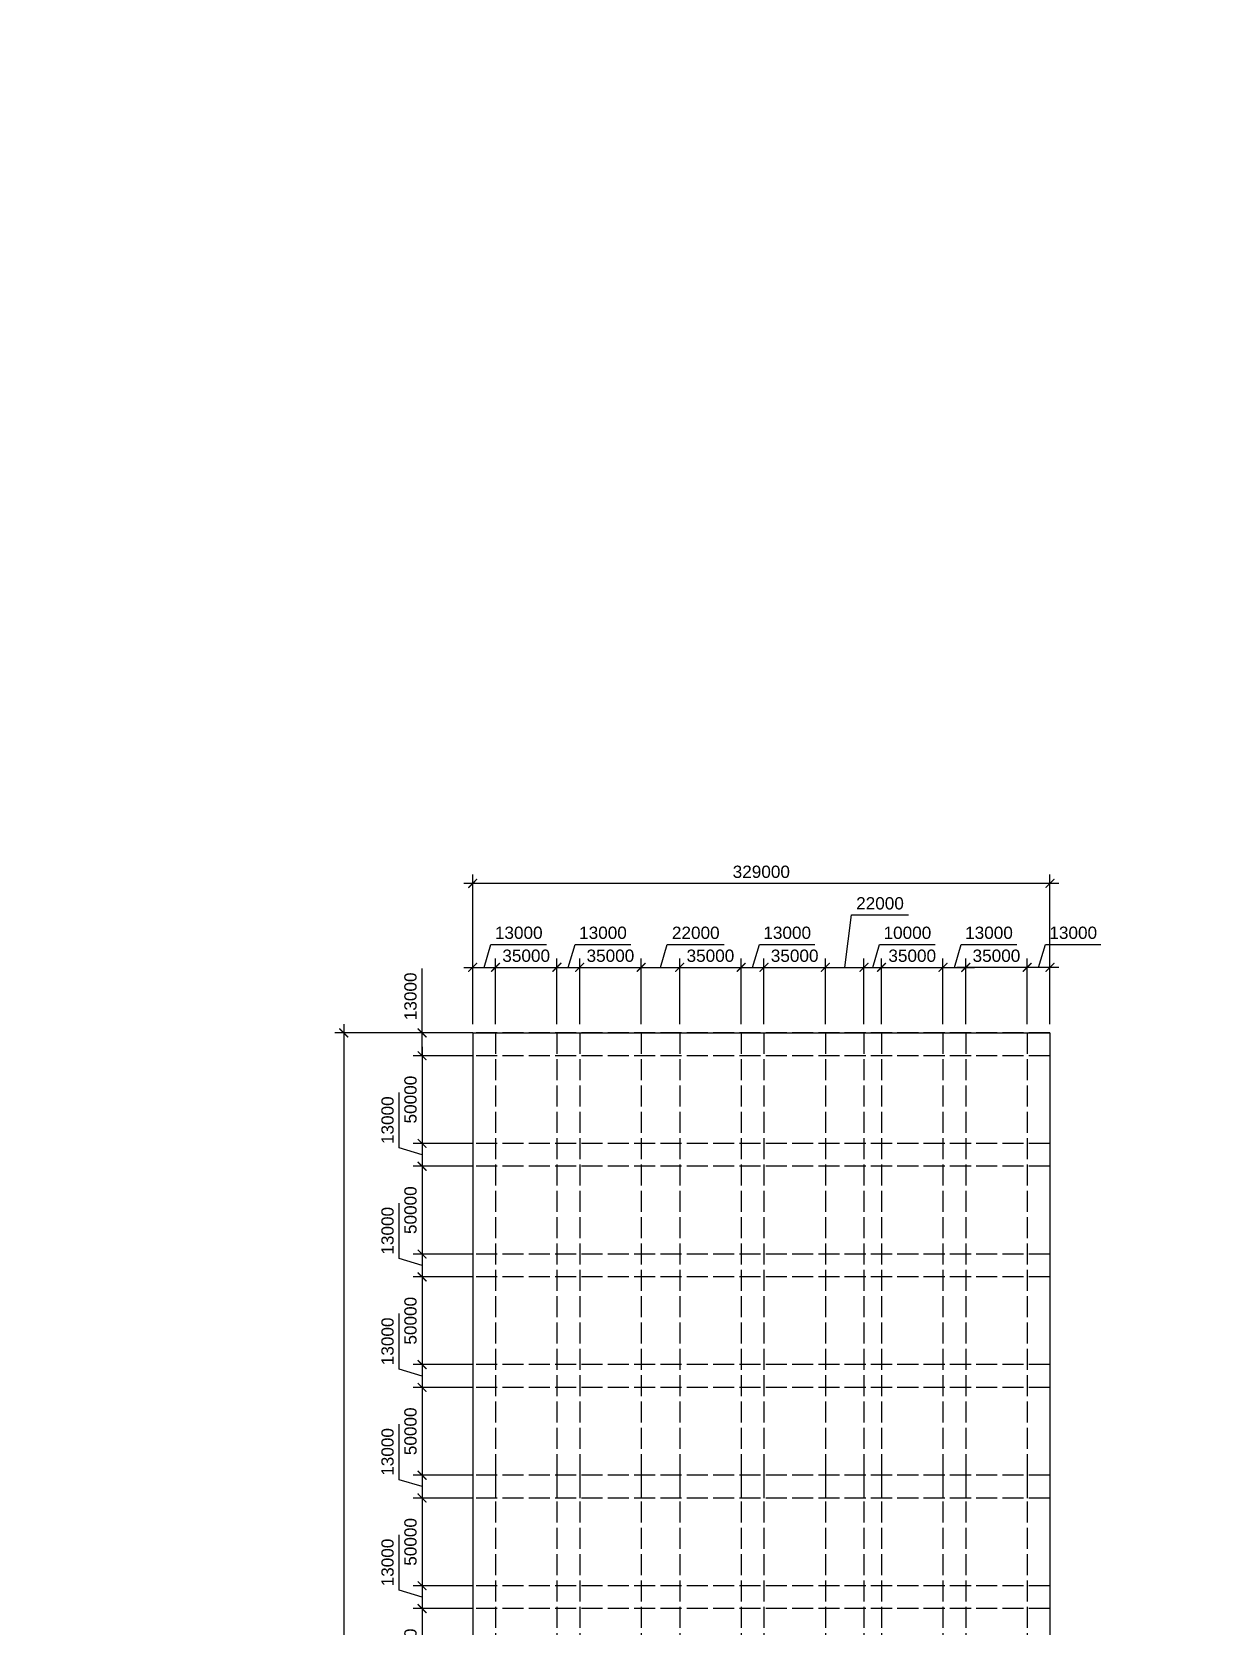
# Model space of a CAD drawing. Header units: millimetres. Extents: x -14568604 to 2614826, y -15966657 to 4339860.
# Drawn here: x -9787397 to -9116478, y -6555650 to -5647312 of the extents above; entities that cross this region are included whole.
import ezdxf

# ---------------------------------------------------------------- set-up
doc = ezdxf.new("R2010")
doc.units = ezdxf.units.MM
doc.linetypes.add('ACAD_ISO02W100', pattern=[15, 12, -3])
doc.layers.add('kóty', color=150, linetype='Continuous')
doc.layers.add('základní mřížka', color=50, linetype='ACAD_ISO02W100')
doc.layers.add('master plan', color=7, linetype='Continuous', lineweight=30)
doc.layers.add('research centra', color=220, linetype='Continuous', lineweight=30)
doc.styles.get("Standard").update_dxf_attribs({"font": 'arial.ttf'})
doc.dimstyles.new('k', dxfattribs={"dimtxt": 7000, "dimasz": 5000, "dimexe": 5000, "dimexo": 5000, "dimgap": 3000, "dimtad": 1, "dimtxsty": 'Standard', "dimblk": 'ARCHTICK', "dimcen": 2.5, "dimdle": 5000, "dimadec": 0, "dimazin": 0, "dimtfac": 1, "dimtmove": 0, "dimatfit": 3, "dimldrblk": 'ARCHTICK', "dimfxl": 1, "dimarcsym": 0})

# ---------------------------------------------------------------- blocks, each defined once
blk = doc.blocks.new('_ArchTick')
at = {"color": 0, "linetype": 'ByBlock', "const_width": 0.15}
blk.add_lwpolyline([(-0.5, -0.5), (0.5, 0.5)], dxfattribs=at)
blk = doc.blocks.new('*D79')
at = {"layer": 'Defpoints', "color": 0, "ltscale": 1000, "transparency": 16777216}
for p in [(-9536184, -6132473), (-9536184, -6217658), (-9207184, -6217658)]:
    blk.add_point(p, dxfattribs=at)
at = {"layer": 'kóty', "color": 0, "lineweight": -2, "ltscale": 1000, "transparency": 16777216}
for p, q in [((-9536184, -6212658), (-9536184, -6127473)), ((-9207184, -6212658), (-9207184, -6127473)), ((-9202184, -6132473), (-9541184, -6132473))]:
    blk.add_line(p, q, dxfattribs=at)
at = {"layer": 'kóty', "color": 0, "lineweight": -2, "ltscale": 1000, "transparency": 16777216, "xscale": 5000, "yscale": 5000, "zscale": 5000, "rotation": 180}
blk.add_blockref('_ArchTick', (-9536184, -6132473), dxfattribs=at)
at = {"layer": 'kóty', "color": 0, "lineweight": -2, "ltscale": 1000, "transparency": 16777216, "xscale": 5000, "yscale": 5000, "zscale": 5000}
blk.add_blockref('_ArchTick', (-9207184, -6132473), dxfattribs=at)
at = {"layer": 'kóty', "color": 0, "ltscale": 1000, "transparency": 16777216, "insert": (-9371684, -6125897), "char_height": 7000, "attachment_point": 5}
blk.add_mtext('329000', dxfattribs=at)
blk = doc.blocks.new('*D80')
at = {"layer": 'Defpoints', "color": 0, "ltscale": 1000, "transparency": 16777216}
for p in [(-9536184, -6217658), (-9609653, -6986658), (-9536184, -6986658)]:
    blk.add_point(p, dxfattribs=at)
at = {"layer": 'kóty', "color": 0, "lineweight": -2, "ltscale": 1000, "transparency": 16777216}
for p, q in [((-9609653, -6212658), (-9609653, -6991658)), ((-9541184, -6217658), (-9614653, -6217658)), ((-9541184, -6986658), (-9614653, -6986658))]:
    blk.add_line(p, q, dxfattribs=at)
at = {"layer": 'kóty', "color": 0, "lineweight": -2, "ltscale": 1000, "transparency": 16777216, "xscale": 5000, "yscale": 5000, "zscale": 5000}
for p, rotation in [((-9609653, -6217658), 90), ((-9609653, -6986658), 270)]:
    blk.add_blockref('_ArchTick', p, dxfattribs=dict(at, rotation=rotation))
at = {"layer": 'kóty', "color": 0, "ltscale": 1000, "transparency": 16777216, "insert": (-9616227, -6602158), "char_height": 7000, "attachment_point": 5, "rotation": 90}
blk.add_mtext('769000', dxfattribs=at)
blk = doc.blocks.new('*D106')
at = {"layer": 'Defpoints', "color": 0, "ltscale": 1000, "transparency": 16777216}
for p in [(-9523184, -6180301), (-9536184, -6217658), (-9523184, -6217658)]:
    blk.add_point(p, dxfattribs=at)
at = {"layer": 'kóty', "color": 0, "lineweight": -2, "ltscale": 1000, "transparency": 16777216}
for p, q in [((-9529684, -6180301), (-9525761, -6167224)), ((-9525761, -6167224), (-9494101, -6167224)), ((-9536184, -6212658), (-9536184, -6175301)), ((-9523184, -6212658), (-9523184, -6175301)), ((-9541184, -6180301), (-9518184, -6180301))]:
    blk.add_line(p, q, dxfattribs=at)
at = {"layer": 'kóty', "color": 0, "lineweight": -2, "ltscale": 1000, "transparency": 16777216, "xscale": 5000, "yscale": 5000, "zscale": 5000, "rotation": 180}
blk.add_blockref('_ArchTick', (-9536184, -6180301), dxfattribs=at)
at = {"layer": 'kóty', "color": 0, "lineweight": -2, "ltscale": 1000, "transparency": 16777216, "xscale": 5000, "yscale": 5000, "zscale": 5000}
blk.add_blockref('_ArchTick', (-9523184, -6180301), dxfattribs=at)
at = {"layer": 'kóty', "color": 0, "ltscale": 1000, "transparency": 16777216, "insert": (-9509931, -6160648), "char_height": 7000, "attachment_point": 5}
blk.add_mtext('13000', dxfattribs=at)
blk = doc.blocks.new('*D107')
at = {"layer": 'Defpoints', "color": 0, "ltscale": 1000, "transparency": 16777216}
for p in [(-9488184, -6180301), (-9523184, -6217658), (-9488184, -6217658)]:
    blk.add_point(p, dxfattribs=at)
at = {"layer": 'kóty', "color": 0, "lineweight": -2, "ltscale": 1000, "transparency": 16777216}
for p, q in [((-9523184, -6212658), (-9523184, -6175301)), ((-9488184, -6212658), (-9488184, -6175301)), ((-9528184, -6180301), (-9483184, -6180301))]:
    blk.add_line(p, q, dxfattribs=at)
at = {"layer": 'kóty', "color": 0, "lineweight": -2, "ltscale": 1000, "transparency": 16777216, "xscale": 5000, "yscale": 5000, "zscale": 5000, "rotation": 180}
blk.add_blockref('_ArchTick', (-9523184, -6180301), dxfattribs=at)
at = {"layer": 'kóty', "color": 0, "lineweight": -2, "ltscale": 1000, "transparency": 16777216, "xscale": 5000, "yscale": 5000, "zscale": 5000}
blk.add_blockref('_ArchTick', (-9488184, -6180301), dxfattribs=at)
at = {"layer": 'kóty', "color": 0, "ltscale": 1000, "transparency": 16777216, "insert": (-9505684, -6173724), "char_height": 7000, "attachment_point": 5}
blk.add_mtext('35000', dxfattribs=at)
blk = doc.blocks.new('*D108')
at = {"layer": 'Defpoints', "color": 0, "ltscale": 1000, "transparency": 16777216}
for p in [(-9475184, -6180301), (-9488184, -6217658), (-9475184, -6217658)]:
    blk.add_point(p, dxfattribs=at)
at = {"layer": 'kóty', "color": 0, "lineweight": -2, "ltscale": 1000, "transparency": 16777216}
for p, q in [((-9481684, -6180301), (-9477761, -6167224)), ((-9477761, -6167224), (-9446101, -6167224)), ((-9488184, -6212658), (-9488184, -6175301)), ((-9475184, -6212658), (-9475184, -6175301)), ((-9493184, -6180301), (-9470184, -6180301))]:
    blk.add_line(p, q, dxfattribs=at)
at = {"layer": 'kóty', "color": 0, "lineweight": -2, "ltscale": 1000, "transparency": 16777216, "xscale": 5000, "yscale": 5000, "zscale": 5000, "rotation": 180}
blk.add_blockref('_ArchTick', (-9488184, -6180301), dxfattribs=at)
at = {"layer": 'kóty', "color": 0, "lineweight": -2, "ltscale": 1000, "transparency": 16777216, "xscale": 5000, "yscale": 5000, "zscale": 5000}
blk.add_blockref('_ArchTick', (-9475184, -6180301), dxfattribs=at)
at = {"layer": 'kóty', "color": 0, "ltscale": 1000, "transparency": 16777216, "insert": (-9461931, -6160648), "char_height": 7000, "attachment_point": 5}
blk.add_mtext('13000', dxfattribs=at)
blk = doc.blocks.new('*D109')
at = {"layer": 'Defpoints', "color": 0, "ltscale": 1000, "transparency": 16777216}
for p in [(-9440184, -6180301), (-9475184, -6217658), (-9440184, -6217658)]:
    blk.add_point(p, dxfattribs=at)
at = {"layer": 'kóty', "color": 0, "lineweight": -2, "ltscale": 1000, "transparency": 16777216}
for p, q in [((-9475184, -6212658), (-9475184, -6175301)), ((-9440184, -6212658), (-9440184, -6175301)), ((-9480184, -6180301), (-9435184, -6180301))]:
    blk.add_line(p, q, dxfattribs=at)
at = {"layer": 'kóty', "color": 0, "lineweight": -2, "ltscale": 1000, "transparency": 16777216, "xscale": 5000, "yscale": 5000, "zscale": 5000, "rotation": 180}
blk.add_blockref('_ArchTick', (-9475184, -6180301), dxfattribs=at)
at = {"layer": 'kóty', "color": 0, "lineweight": -2, "ltscale": 1000, "transparency": 16777216, "xscale": 5000, "yscale": 5000, "zscale": 5000}
blk.add_blockref('_ArchTick', (-9440184, -6180301), dxfattribs=at)
at = {"layer": 'kóty', "color": 0, "ltscale": 1000, "transparency": 16777216, "insert": (-9457684, -6173724), "char_height": 7000, "attachment_point": 5}
blk.add_mtext('35000', dxfattribs=at)
blk = doc.blocks.new('*D110')
at = {"layer": 'Defpoints', "color": 0, "ltscale": 1000, "transparency": 16777216}
for p in [(-9418184, -6180301), (-9440184, -6217658), (-9418184, -6217658)]:
    blk.add_point(p, dxfattribs=at)
at = {"layer": 'kóty', "color": 0, "lineweight": -2, "ltscale": 1000, "transparency": 16777216}
for p, q in [((-9429184, -6180301), (-9425262, -6167227)), ((-9425262, -6167227), (-9392823, -6167227)), ((-9440184, -6212658), (-9440184, -6175301)), ((-9418184, -6212658), (-9418184, -6175301)), ((-9445184, -6180301), (-9413184, -6180301))]:
    blk.add_line(p, q, dxfattribs=at)
at = {"layer": 'kóty', "color": 0, "lineweight": -2, "ltscale": 1000, "transparency": 16777216, "xscale": 5000, "yscale": 5000, "zscale": 5000, "rotation": 180}
blk.add_blockref('_ArchTick', (-9440184, -6180301), dxfattribs=at)
at = {"layer": 'kóty', "color": 0, "lineweight": -2, "ltscale": 1000, "transparency": 16777216, "xscale": 5000, "yscale": 5000, "zscale": 5000}
blk.add_blockref('_ArchTick', (-9418184, -6180301), dxfattribs=at)
at = {"layer": 'kóty', "color": 0, "ltscale": 1000, "transparency": 16777216, "insert": (-9409043, -6160653), "char_height": 7000, "attachment_point": 5}
blk.add_mtext('22000', dxfattribs=at)
blk = doc.blocks.new('*D111')
at = {"layer": 'Defpoints', "color": 0, "ltscale": 1000, "transparency": 16777216}
for p in [(-9383184, -6180301), (-9418184, -6217658), (-9383184, -6217658)]:
    blk.add_point(p, dxfattribs=at)
at = {"layer": 'kóty', "color": 0, "lineweight": -2, "ltscale": 1000, "transparency": 16777216}
for p, q in [((-9418184, -6212658), (-9418184, -6175301)), ((-9383184, -6212658), (-9383184, -6175301)), ((-9423184, -6180301), (-9378184, -6180301))]:
    blk.add_line(p, q, dxfattribs=at)
at = {"layer": 'kóty', "color": 0, "lineweight": -2, "ltscale": 1000, "transparency": 16777216, "xscale": 5000, "yscale": 5000, "zscale": 5000, "rotation": 180}
blk.add_blockref('_ArchTick', (-9418184, -6180301), dxfattribs=at)
at = {"layer": 'kóty', "color": 0, "lineweight": -2, "ltscale": 1000, "transparency": 16777216, "xscale": 5000, "yscale": 5000, "zscale": 5000}
blk.add_blockref('_ArchTick', (-9383184, -6180301), dxfattribs=at)
at = {"layer": 'kóty', "color": 0, "ltscale": 1000, "transparency": 16777216, "insert": (-9400684, -6173724), "char_height": 7000, "attachment_point": 5}
blk.add_mtext('35000', dxfattribs=at)
blk = doc.blocks.new('*D112')
at = {"layer": 'Defpoints', "color": 0, "ltscale": 1000, "transparency": 16777216}
for p in [(-9370184, -6180301), (-9383184, -6217658), (-9370184, -6217658)]:
    blk.add_point(p, dxfattribs=at)
at = {"layer": 'kóty', "color": 0, "lineweight": -2, "ltscale": 1000, "transparency": 16777216}
for p, q in [((-9376684, -6180301), (-9372761, -6167224)), ((-9372761, -6167224), (-9341101, -6167224)), ((-9383184, -6212658), (-9383184, -6175301)), ((-9370184, -6212658), (-9370184, -6175301)), ((-9388184, -6180301), (-9365184, -6180301))]:
    blk.add_line(p, q, dxfattribs=at)
at = {"layer": 'kóty', "color": 0, "lineweight": -2, "ltscale": 1000, "transparency": 16777216, "xscale": 5000, "yscale": 5000, "zscale": 5000, "rotation": 180}
blk.add_blockref('_ArchTick', (-9383184, -6180301), dxfattribs=at)
at = {"layer": 'kóty', "color": 0, "lineweight": -2, "ltscale": 1000, "transparency": 16777216, "xscale": 5000, "yscale": 5000, "zscale": 5000}
blk.add_blockref('_ArchTick', (-9370184, -6180301), dxfattribs=at)
at = {"layer": 'kóty', "color": 0, "ltscale": 1000, "transparency": 16777216, "insert": (-9356931, -6160648), "char_height": 7000, "attachment_point": 5}
blk.add_mtext('13000', dxfattribs=at)
blk = doc.blocks.new('*D113')
at = {"layer": 'Defpoints', "color": 0, "ltscale": 1000, "transparency": 16777216}
for p in [(-9335184, -6180301), (-9370184, -6217658), (-9335184, -6217658)]:
    blk.add_point(p, dxfattribs=at)
at = {"layer": 'kóty', "color": 0, "lineweight": -2, "ltscale": 1000, "transparency": 16777216}
for p, q in [((-9370184, -6212658), (-9370184, -6175301)), ((-9335184, -6212658), (-9335184, -6175301)), ((-9375184, -6180301), (-9330184, -6180301))]:
    blk.add_line(p, q, dxfattribs=at)
at = {"layer": 'kóty', "color": 0, "lineweight": -2, "ltscale": 1000, "transparency": 16777216, "xscale": 5000, "yscale": 5000, "zscale": 5000, "rotation": 180}
blk.add_blockref('_ArchTick', (-9370184, -6180301), dxfattribs=at)
at = {"layer": 'kóty', "color": 0, "lineweight": -2, "ltscale": 1000, "transparency": 16777216, "xscale": 5000, "yscale": 5000, "zscale": 5000}
blk.add_blockref('_ArchTick', (-9335184, -6180301), dxfattribs=at)
at = {"layer": 'kóty', "color": 0, "ltscale": 1000, "transparency": 16777216, "insert": (-9352684, -6173724), "char_height": 7000, "attachment_point": 5}
blk.add_mtext('35000', dxfattribs=at)
blk = doc.blocks.new('*D114')
at = {"layer": 'Defpoints', "color": 0, "ltscale": 1000, "transparency": 16777216}
for p in [(-9313184, -6180301), (-9335184, -6217658), (-9313184, -6217658)]:
    blk.add_point(p, dxfattribs=at)
at = {"layer": 'kóty', "color": 0, "lineweight": -2, "ltscale": 1000, "transparency": 16777216}
for p, q in [((-9324184, -6180301), (-9320262, -6150448)), ((-9320262, -6150448), (-9287823, -6150448)), ((-9335184, -6212658), (-9335184, -6175301)), ((-9313184, -6212658), (-9313184, -6175301)), ((-9340184, -6180301), (-9308184, -6180301))]:
    blk.add_line(p, q, dxfattribs=at)
at = {"layer": 'kóty', "color": 0, "lineweight": -2, "ltscale": 1000, "transparency": 16777216, "xscale": 5000, "yscale": 5000, "zscale": 5000, "rotation": 180}
blk.add_blockref('_ArchTick', (-9335184, -6180301), dxfattribs=at)
at = {"layer": 'kóty', "color": 0, "lineweight": -2, "ltscale": 1000, "transparency": 16777216, "xscale": 5000, "yscale": 5000, "zscale": 5000}
blk.add_blockref('_ArchTick', (-9313184, -6180301), dxfattribs=at)
at = {"layer": 'kóty', "color": 0, "ltscale": 1000, "transparency": 16777216, "insert": (-9304043, -6143874), "char_height": 7000, "attachment_point": 5}
blk.add_mtext('22000', dxfattribs=at)
blk = doc.blocks.new('*D115')
at = {"layer": 'Defpoints', "color": 0, "ltscale": 1000, "transparency": 16777216}
for p in [(-9303184, -6180301), (-9313184, -6217658), (-9303184, -6217658)]:
    blk.add_point(p, dxfattribs=at)
at = {"layer": 'kóty', "color": 0, "lineweight": -2, "ltscale": 1000, "transparency": 16777216}
for p, q in [((-9308184, -6180301), (-9304262, -6167227)), ((-9304262, -6167227), (-9272602, -6167227)), ((-9313184, -6212658), (-9313184, -6175301)), ((-9303184, -6212658), (-9303184, -6175301)), ((-9318184, -6180301), (-9298184, -6180301))]:
    blk.add_line(p, q, dxfattribs=at)
at = {"layer": 'kóty', "color": 0, "lineweight": -2, "ltscale": 1000, "transparency": 16777216, "xscale": 5000, "yscale": 5000, "zscale": 5000, "rotation": 180}
blk.add_blockref('_ArchTick', (-9313184, -6180301), dxfattribs=at)
at = {"layer": 'kóty', "color": 0, "lineweight": -2, "ltscale": 1000, "transparency": 16777216, "xscale": 5000, "yscale": 5000, "zscale": 5000}
blk.add_blockref('_ArchTick', (-9303184, -6180301), dxfattribs=at)
at = {"layer": 'kóty', "color": 0, "ltscale": 1000, "transparency": 16777216, "insert": (-9288432, -6160653), "char_height": 7000, "attachment_point": 5}
blk.add_mtext('10000', dxfattribs=at)
blk = doc.blocks.new('*D116')
at = {"layer": 'Defpoints', "color": 0, "ltscale": 1000, "transparency": 16777216}
for p in [(-9268184, -6180301), (-9303184, -6217658), (-9268184, -6217658)]:
    blk.add_point(p, dxfattribs=at)
at = {"layer": 'kóty', "color": 0, "lineweight": -2, "ltscale": 1000, "transparency": 16777216}
for p, q in [((-9303184, -6212658), (-9303184, -6175301)), ((-9268184, -6212658), (-9268184, -6175301)), ((-9308184, -6180301), (-9263184, -6180301))]:
    blk.add_line(p, q, dxfattribs=at)
at = {"layer": 'kóty', "color": 0, "lineweight": -2, "ltscale": 1000, "transparency": 16777216, "xscale": 5000, "yscale": 5000, "zscale": 5000, "rotation": 180}
blk.add_blockref('_ArchTick', (-9303184, -6180301), dxfattribs=at)
at = {"layer": 'kóty', "color": 0, "lineweight": -2, "ltscale": 1000, "transparency": 16777216, "xscale": 5000, "yscale": 5000, "zscale": 5000}
blk.add_blockref('_ArchTick', (-9268184, -6180301), dxfattribs=at)
at = {"layer": 'kóty', "color": 0, "ltscale": 1000, "transparency": 16777216, "insert": (-9285684, -6173724), "char_height": 7000, "attachment_point": 5}
blk.add_mtext('35000', dxfattribs=at)
blk = doc.blocks.new('*D117')
at = {"layer": 'Defpoints', "color": 0, "ltscale": 1000, "transparency": 16777216}
for p in [(-9255184, -6180301), (-9268184, -6217658), (-9255184, -6217658)]:
    blk.add_point(p, dxfattribs=at)
at = {"layer": 'kóty', "color": 0, "lineweight": -2, "ltscale": 1000, "transparency": 16777216}
for p, q in [((-9261684, -6180301), (-9257761, -6167224)), ((-9257761, -6167224), (-9226101, -6167224)), ((-9268184, -6212658), (-9268184, -6175301)), ((-9255184, -6212658), (-9255184, -6175301)), ((-9273184, -6180301), (-9250184, -6180301))]:
    blk.add_line(p, q, dxfattribs=at)
at = {"layer": 'kóty', "color": 0, "lineweight": -2, "ltscale": 1000, "transparency": 16777216, "xscale": 5000, "yscale": 5000, "zscale": 5000, "rotation": 180}
blk.add_blockref('_ArchTick', (-9268184, -6180301), dxfattribs=at)
at = {"layer": 'kóty', "color": 0, "lineweight": -2, "ltscale": 1000, "transparency": 16777216, "xscale": 5000, "yscale": 5000, "zscale": 5000}
blk.add_blockref('_ArchTick', (-9255184, -6180301), dxfattribs=at)
at = {"layer": 'kóty', "color": 0, "ltscale": 1000, "transparency": 16777216, "insert": (-9241931, -6160648), "char_height": 7000, "attachment_point": 5}
blk.add_mtext('13000', dxfattribs=at)
blk = doc.blocks.new('*D118')
at = {"layer": 'Defpoints', "color": 0, "ltscale": 1000, "transparency": 16777216}
for p in [(-9220184, -6180301), (-9220184, -6217658), (-9207184, -6217658)]:
    blk.add_point(p, dxfattribs=at)
at = {"layer": 'kóty', "color": 0, "lineweight": -2, "ltscale": 1000, "transparency": 16777216}
for p, q in [((-9213684, -6180301), (-9209761, -6167224)), ((-9209761, -6167224), (-9178101, -6167224)), ((-9220184, -6212658), (-9220184, -6175301)), ((-9207184, -6212658), (-9207184, -6175301)), ((-9202184, -6180301), (-9225184, -6180301))]:
    blk.add_line(p, q, dxfattribs=at)
at = {"layer": 'kóty', "color": 0, "lineweight": -2, "ltscale": 1000, "transparency": 16777216, "xscale": 5000, "yscale": 5000, "zscale": 5000, "rotation": 180}
blk.add_blockref('_ArchTick', (-9220184, -6180301), dxfattribs=at)
at = {"layer": 'kóty', "color": 0, "lineweight": -2, "ltscale": 1000, "transparency": 16777216, "xscale": 5000, "yscale": 5000, "zscale": 5000}
blk.add_blockref('_ArchTick', (-9207184, -6180301), dxfattribs=at)
at = {"layer": 'kóty', "color": 0, "ltscale": 1000, "transparency": 16777216, "insert": (-9193931, -6160648), "char_height": 7000, "attachment_point": 5}
blk.add_mtext('13000', dxfattribs=at)
blk = doc.blocks.new('*D119')
at = {"layer": 'Defpoints', "color": 0, "ltscale": 1000, "transparency": 16777216}
for p in [(-9255184, -6180301), (-9255184, -6217658), (-9220184, -6217658)]:
    blk.add_point(p, dxfattribs=at)
at = {"layer": 'kóty', "color": 0, "lineweight": -2, "ltscale": 1000, "transparency": 16777216}
for p, q in [((-9255184, -6212658), (-9255184, -6175301)), ((-9220184, -6212658), (-9220184, -6175301)), ((-9215184, -6180301), (-9260184, -6180301))]:
    blk.add_line(p, q, dxfattribs=at)
at = {"layer": 'kóty', "color": 0, "lineweight": -2, "ltscale": 1000, "transparency": 16777216, "xscale": 5000, "yscale": 5000, "zscale": 5000, "rotation": 180}
blk.add_blockref('_ArchTick', (-9255184, -6180301), dxfattribs=at)
at = {"layer": 'kóty', "color": 0, "lineweight": -2, "ltscale": 1000, "transparency": 16777216, "xscale": 5000, "yscale": 5000, "zscale": 5000}
blk.add_blockref('_ArchTick', (-9220184, -6180301), dxfattribs=at)
at = {"layer": 'kóty', "color": 0, "ltscale": 1000, "transparency": 16777216, "insert": (-9237684, -6173724), "char_height": 7000, "attachment_point": 5}
blk.add_mtext('35000', dxfattribs=at)
blk = doc.blocks.new('*D81')
at = {"layer": 'Defpoints', "color": 0, "ltscale": 1000, "transparency": 16777216}
for p in [(-9531184, -6217658), (-9565021, -6230658), (-9531184, -6230658)]:
    blk.add_point(p, dxfattribs=at)
at = {"layer": 'kóty', "color": 0, "lineweight": -2, "ltscale": 1000, "transparency": 16777216}
for p, q in [((-9565021, -6217658), (-9565021, -6180998)), ((-9565021, -6230658), (-9565021, -6212658)), ((-9536184, -6217658), (-9570021, -6217658)), ((-9536184, -6230658), (-9570021, -6230658))]:
    blk.add_line(p, q, dxfattribs=at)
at = {"layer": 'kóty', "color": 0, "lineweight": -2, "ltscale": 1000, "transparency": 16777216, "xscale": 5000, "yscale": 5000, "zscale": 5000}
for p, rotation in [((-9565021, -6217658), 90), ((-9565021, -6230658), 270)]:
    blk.add_blockref('_ArchTick', p, dxfattribs=dict(at, rotation=rotation))
at = {"layer": 'kóty', "color": 0, "ltscale": 1000, "transparency": 16777216, "insert": (-9571598, -6196828), "char_height": 7000, "attachment_point": 5, "rotation": 90}
blk.add_mtext('13000', dxfattribs=at)
blk = doc.blocks.new('*D82')
at = {"layer": 'Defpoints', "color": 0, "ltscale": 1000, "transparency": 16777216}
for p in [(-9531184, -6230658), (-9565021, -6280658), (-9531184, -6280658)]:
    blk.add_point(p, dxfattribs=at)
at = {"layer": 'kóty', "color": 0, "lineweight": -2, "ltscale": 1000, "transparency": 16777216}
for p, q in [((-9536184, -6230658), (-9570021, -6230658)), ((-9565021, -6225658), (-9565021, -6285658)), ((-9536184, -6280658), (-9570021, -6280658))]:
    blk.add_line(p, q, dxfattribs=at)
at = {"layer": 'kóty', "color": 0, "lineweight": -2, "ltscale": 1000, "transparency": 16777216, "xscale": 5000, "yscale": 5000, "zscale": 5000}
for p, rotation in [((-9565021, -6230658), 90), ((-9565021, -6280658), 270)]:
    blk.add_blockref('_ArchTick', p, dxfattribs=dict(at, rotation=rotation))
at = {"layer": 'kóty', "color": 0, "ltscale": 1000, "transparency": 16777216, "insert": (-9571595, -6255658), "char_height": 7000, "attachment_point": 5, "rotation": 90}
blk.add_mtext('50000', dxfattribs=at)
blk = doc.blocks.new('*D83')
at = {"layer": 'Defpoints', "color": 0, "ltscale": 1000, "transparency": 16777216}
for p in [(-9531184, -6280658), (-9565021, -6293658), (-9531184, -6293658)]:
    blk.add_point(p, dxfattribs=at)
at = {"layer": 'kóty', "color": 0, "lineweight": -2, "ltscale": 1000, "transparency": 16777216}
for p, q in [((-9578098, -6283235), (-9578098, -6251575)), ((-9565021, -6275658), (-9565021, -6298658)), ((-9565021, -6287158), (-9578098, -6283235)), ((-9536184, -6280658), (-9570021, -6280658)), ((-9536184, -6293658), (-9570021, -6293658))]:
    blk.add_line(p, q, dxfattribs=at)
at = {"layer": 'kóty', "color": 0, "lineweight": -2, "ltscale": 1000, "transparency": 16777216, "xscale": 5000, "yscale": 5000, "zscale": 5000}
for p, rotation in [((-9565021, -6280658), 90), ((-9565021, -6293658), 270)]:
    blk.add_blockref('_ArchTick', p, dxfattribs=dict(at, rotation=rotation))
at = {"layer": 'kóty', "color": 0, "ltscale": 1000, "transparency": 16777216, "insert": (-9584674, -6267405), "char_height": 7000, "attachment_point": 5, "rotation": 90}
blk.add_mtext('13000', dxfattribs=at)
blk = doc.blocks.new('*D84')
at = {"layer": 'Defpoints', "color": 0, "ltscale": 1000, "transparency": 16777216}
for p in [(-9531184, -6293658), (-9565021, -6343658), (-9531184, -6343658)]:
    blk.add_point(p, dxfattribs=at)
at = {"layer": 'kóty', "color": 0, "lineweight": -2, "ltscale": 1000, "transparency": 16777216}
for p, q in [((-9536184, -6293658), (-9570021, -6293658)), ((-9565021, -6288658), (-9565021, -6348658)), ((-9536184, -6343658), (-9570021, -6343658))]:
    blk.add_line(p, q, dxfattribs=at)
at = {"layer": 'kóty', "color": 0, "lineweight": -2, "ltscale": 1000, "transparency": 16777216, "xscale": 5000, "yscale": 5000, "zscale": 5000}
for p, rotation in [((-9565021, -6293658), 90), ((-9565021, -6343658), 270)]:
    blk.add_blockref('_ArchTick', p, dxfattribs=dict(at, rotation=rotation))
at = {"layer": 'kóty', "color": 0, "ltscale": 1000, "transparency": 16777216, "insert": (-9571595, -6318658), "char_height": 7000, "attachment_point": 5, "rotation": 90}
blk.add_mtext('50000', dxfattribs=at)
blk = doc.blocks.new('*D85')
at = {"layer": 'Defpoints', "color": 0, "ltscale": 1000, "transparency": 16777216}
for p in [(-9531184, -6343658), (-9565021, -6356658), (-9531184, -6356658)]:
    blk.add_point(p, dxfattribs=at)
at = {"layer": 'kóty', "color": 0, "lineweight": -2, "ltscale": 1000, "transparency": 16777216}
for p, q in [((-9578098, -6346235), (-9578098, -6314575)), ((-9565021, -6338658), (-9565021, -6361658)), ((-9565021, -6350158), (-9578098, -6346235)), ((-9536184, -6343658), (-9570021, -6343658)), ((-9536184, -6356658), (-9570021, -6356658))]:
    blk.add_line(p, q, dxfattribs=at)
at = {"layer": 'kóty', "color": 0, "lineweight": -2, "ltscale": 1000, "transparency": 16777216, "xscale": 5000, "yscale": 5000, "zscale": 5000}
for p, rotation in [((-9565021, -6343658), 90), ((-9565021, -6356658), 270)]:
    blk.add_blockref('_ArchTick', p, dxfattribs=dict(at, rotation=rotation))
at = {"layer": 'kóty', "color": 0, "ltscale": 1000, "transparency": 16777216, "insert": (-9584674, -6330405), "char_height": 7000, "attachment_point": 5, "rotation": 90}
blk.add_mtext('13000', dxfattribs=at)
blk = doc.blocks.new('*D86')
at = {"layer": 'Defpoints', "color": 0, "ltscale": 1000, "transparency": 16777216}
for p in [(-9531184, -6356658), (-9565021, -6406658), (-9531184, -6406658)]:
    blk.add_point(p, dxfattribs=at)
at = {"layer": 'kóty', "color": 0, "lineweight": -2, "ltscale": 1000, "transparency": 16777216}
for p, q in [((-9536184, -6356658), (-9570021, -6356658)), ((-9565021, -6351658), (-9565021, -6411658)), ((-9536184, -6406658), (-9570021, -6406658))]:
    blk.add_line(p, q, dxfattribs=at)
at = {"layer": 'kóty', "color": 0, "lineweight": -2, "ltscale": 1000, "transparency": 16777216, "xscale": 5000, "yscale": 5000, "zscale": 5000}
for p, rotation in [((-9565021, -6356658), 90), ((-9565021, -6406658), 270)]:
    blk.add_blockref('_ArchTick', p, dxfattribs=dict(at, rotation=rotation))
at = {"layer": 'kóty', "color": 0, "ltscale": 1000, "transparency": 16777216, "insert": (-9571595, -6381658), "char_height": 7000, "attachment_point": 5, "rotation": 90}
blk.add_mtext('50000', dxfattribs=at)
blk = doc.blocks.new('*D87')
at = {"layer": 'Defpoints', "color": 0, "ltscale": 1000, "transparency": 16777216}
for p in [(-9531184, -6406658), (-9565021, -6419658), (-9531184, -6419658)]:
    blk.add_point(p, dxfattribs=at)
at = {"layer": 'kóty', "color": 0, "lineweight": -2, "ltscale": 1000, "transparency": 16777216}
for p, q in [((-9578098, -6409235), (-9578098, -6377575)), ((-9565021, -6401658), (-9565021, -6424658)), ((-9565021, -6413158), (-9578098, -6409235)), ((-9536184, -6406658), (-9570021, -6406658)), ((-9536184, -6419658), (-9570021, -6419658))]:
    blk.add_line(p, q, dxfattribs=at)
at = {"layer": 'kóty', "color": 0, "lineweight": -2, "ltscale": 1000, "transparency": 16777216, "xscale": 5000, "yscale": 5000, "zscale": 5000}
for p, rotation in [((-9565021, -6406658), 90), ((-9565021, -6419658), 270)]:
    blk.add_blockref('_ArchTick', p, dxfattribs=dict(at, rotation=rotation))
at = {"layer": 'kóty', "color": 0, "ltscale": 1000, "transparency": 16777216, "insert": (-9584674, -6393405), "char_height": 7000, "attachment_point": 5, "rotation": 90}
blk.add_mtext('13000', dxfattribs=at)
blk = doc.blocks.new('*D88')
at = {"layer": 'Defpoints', "color": 0, "ltscale": 1000, "transparency": 16777216}
for p in [(-9531184, -6419658), (-9565021, -6469658), (-9531184, -6469658)]:
    blk.add_point(p, dxfattribs=at)
at = {"layer": 'kóty', "color": 0, "lineweight": -2, "ltscale": 1000, "transparency": 16777216}
for p, q in [((-9536184, -6419658), (-9570021, -6419658)), ((-9565021, -6414658), (-9565021, -6474658)), ((-9536184, -6469658), (-9570021, -6469658))]:
    blk.add_line(p, q, dxfattribs=at)
at = {"layer": 'kóty', "color": 0, "lineweight": -2, "ltscale": 1000, "transparency": 16777216, "xscale": 5000, "yscale": 5000, "zscale": 5000}
for p, rotation in [((-9565021, -6419658), 90), ((-9565021, -6469658), 270)]:
    blk.add_blockref('_ArchTick', p, dxfattribs=dict(at, rotation=rotation))
at = {"layer": 'kóty', "color": 0, "ltscale": 1000, "transparency": 16777216, "insert": (-9571595, -6444658), "char_height": 7000, "attachment_point": 5, "rotation": 90}
blk.add_mtext('50000', dxfattribs=at)
blk = doc.blocks.new('*D89')
at = {"layer": 'Defpoints', "color": 0, "ltscale": 1000, "transparency": 16777216}
for p in [(-9531184, -6469658), (-9565021, -6482658), (-9531184, -6482658)]:
    blk.add_point(p, dxfattribs=at)
at = {"layer": 'kóty', "color": 0, "lineweight": -2, "ltscale": 1000, "transparency": 16777216}
for p, q in [((-9578098, -6472235), (-9578098, -6440575)), ((-9565021, -6464658), (-9565021, -6487658)), ((-9565021, -6476158), (-9578098, -6472235)), ((-9536184, -6469658), (-9570021, -6469658)), ((-9536184, -6482658), (-9570021, -6482658))]:
    blk.add_line(p, q, dxfattribs=at)
at = {"layer": 'kóty', "color": 0, "lineweight": -2, "ltscale": 1000, "transparency": 16777216, "xscale": 5000, "yscale": 5000, "zscale": 5000}
for p, rotation in [((-9565021, -6469658), 90), ((-9565021, -6482658), 270)]:
    blk.add_blockref('_ArchTick', p, dxfattribs=dict(at, rotation=rotation))
at = {"layer": 'kóty', "color": 0, "ltscale": 1000, "transparency": 16777216, "insert": (-9584674, -6456405), "char_height": 7000, "attachment_point": 5, "rotation": 90}
blk.add_mtext('13000', dxfattribs=at)
blk = doc.blocks.new('*D90')
at = {"layer": 'Defpoints', "color": 0, "ltscale": 1000, "transparency": 16777216}
for p in [(-9531184, -6482658), (-9565021, -6532658), (-9531184, -6532658)]:
    blk.add_point(p, dxfattribs=at)
at = {"layer": 'kóty', "color": 0, "lineweight": -2, "ltscale": 1000, "transparency": 16777216}
for p, q in [((-9536184, -6482658), (-9570021, -6482658)), ((-9565021, -6477658), (-9565021, -6537658)), ((-9536184, -6532658), (-9570021, -6532658))]:
    blk.add_line(p, q, dxfattribs=at)
at = {"layer": 'kóty', "color": 0, "lineweight": -2, "ltscale": 1000, "transparency": 16777216, "xscale": 5000, "yscale": 5000, "zscale": 5000}
for p, rotation in [((-9565021, -6482658), 90), ((-9565021, -6532658), 270)]:
    blk.add_blockref('_ArchTick', p, dxfattribs=dict(at, rotation=rotation))
at = {"layer": 'kóty', "color": 0, "ltscale": 1000, "transparency": 16777216, "insert": (-9571595, -6507658), "char_height": 7000, "attachment_point": 5, "rotation": 90}
blk.add_mtext('50000', dxfattribs=at)
blk = doc.blocks.new('*D91')
at = {"layer": 'Defpoints', "color": 0, "ltscale": 1000, "transparency": 16777216}
for p in [(-9531184, -6532658), (-9565021, -6545658), (-9531184, -6545658)]:
    blk.add_point(p, dxfattribs=at)
at = {"layer": 'kóty', "color": 0, "lineweight": -2, "ltscale": 1000, "transparency": 16777216}
for p, q in [((-9578098, -6535235), (-9578098, -6503575)), ((-9565021, -6527658), (-9565021, -6550658)), ((-9565021, -6539158), (-9578098, -6535235)), ((-9536184, -6532658), (-9570021, -6532658)), ((-9536184, -6545658), (-9570021, -6545658))]:
    blk.add_line(p, q, dxfattribs=at)
at = {"layer": 'kóty', "color": 0, "lineweight": -2, "ltscale": 1000, "transparency": 16777216, "xscale": 5000, "yscale": 5000, "zscale": 5000}
for p, rotation in [((-9565021, -6532658), 90), ((-9565021, -6545658), 270)]:
    blk.add_blockref('_ArchTick', p, dxfattribs=dict(at, rotation=rotation))
at = {"layer": 'kóty', "color": 0, "ltscale": 1000, "transparency": 16777216, "insert": (-9584674, -6519405), "char_height": 7000, "attachment_point": 5, "rotation": 90}
blk.add_mtext('13000', dxfattribs=at)
blk = doc.blocks.new('*D92')
at = {"layer": 'Defpoints', "color": 0, "ltscale": 1000, "transparency": 16777216}
for p in [(-9531184, -6545658), (-9565021, -6595658), (-9531184, -6595658)]:
    blk.add_point(p, dxfattribs=at)
at = {"layer": 'kóty', "color": 0, "lineweight": -2, "ltscale": 1000, "transparency": 16777216}
for p, q in [((-9536184, -6545658), (-9570021, -6545658)), ((-9565021, -6540658), (-9565021, -6600658)), ((-9536184, -6595658), (-9570021, -6595658))]:
    blk.add_line(p, q, dxfattribs=at)
at = {"layer": 'kóty', "color": 0, "lineweight": -2, "ltscale": 1000, "transparency": 16777216, "xscale": 5000, "yscale": 5000, "zscale": 5000}
for p, rotation in [((-9565021, -6545658), 90), ((-9565021, -6595658), 270)]:
    blk.add_blockref('_ArchTick', p, dxfattribs=dict(at, rotation=rotation))
at = {"layer": 'kóty', "color": 0, "ltscale": 1000, "transparency": 16777216, "insert": (-9571595, -6570658), "char_height": 7000, "attachment_point": 5, "rotation": 90}
blk.add_mtext('50000', dxfattribs=at)

msp = doc.modelspace()

# ---------------------------------------------------------------- linework, layer by layer
at = {"layer": 'master plan', "ltscale": 1000}
for points in [[(-9536184.11, -6217657.921), (-9207184.11, -6217657.921), (-9207184.11, -6986657.921)], [(-9536184.11, -6217657.921), (-9536184.11, -6986657.921)]]:
    msp.add_lwpolyline(points, dxfattribs=at)
at = {"layer": 'research centra', "ltscale": 1000}
msp.add_circle((-10917474.931, -7370112.977), 3651129.127, dxfattribs=at)
at = {"layer": 'základní mřížka', "ltscale": 1000}
for points in [[(-9207184.11, -6217657.921), (-9536184.11, -6217657.921)], [(-9536184.11, -6217657.921), (-9536184.11, -6482657.921)], [(-9536184.11, -6217657.921), (-9536184.11, -6986657.921)], [(-9523184.11, -6217657.921), (-9523184.11, -6482657.921)], [(-9488184.11, -6217657.921), (-9488184.11, -6482657.921)], [(-9475184.11, -6217657.921), (-9475184.11, -6482657.921)], [(-9440184.11, -6217657.921), (-9440184.11, -6482657.921)], [(-9418184.11, -6217657.921), (-9418184.11, -6482657.921)], [(-9383184.11, -6217657.921), (-9383184.11, -6482657.921)], [(-9370184.11, -6217657.921), (-9370184.11, -6482657.921)], [(-9335184.11, -6217657.921), (-9335184.11, -6482657.921)], [(-9313184.11, -6217657.921), (-9313184.11, -6482657.921)], [(-9303184.11, -6217657.921), (-9303184.11, -6482657.921)], [(-9268184.11, -6217657.921), (-9268184.11, -6482657.921)], [(-9268184.11, -6217657.921), (-9268184.11, -6482657.921)], [(-9255184.11, -6217657.921), (-9255184.11, -6482657.921)], [(-9220184.11, -6217657.921), (-9220184.11, -6482657.921)], [(-9207184.11, -6217657.921), (-9207184.11, -6482657.921)], [(-9207184.11, -6217657.921), (-9207184.11, -6986657.921)], [(-9207184.11, -6230657.921), (-9536184.11, -6230657.921)], [(-9207184.11, -6280657.921), (-9536184.11, -6280657.921)], [(-9207184.11, -6293657.921), (-9536184.11, -6293657.921)], [(-9207184.11, -6343657.921), (-9536184.11, -6343657.921)], [(-9207184.11, -6356657.921), (-9536184.11, -6356657.921)], [(-9207184.11, -6356657.921), (-9536184.11, -6356657.921)], [(-9207184.11, -6406657.921), (-9536184.11, -6406657.921)], [(-9207184.11, -6419657.921), (-9536184.11, -6419657.921)], [(-9207184.11, -6419657.921), (-9536184.11, -6419657.921)], [(-9207184.11, -6469657.921), (-9536184.11, -6469657.921)], [(-9523184.11, -6469657.921), (-9523184.11, -6734657.921)], [(-9488184.11, -6469657.921), (-9488184.11, -6734657.921)], [(-9475184.11, -6469657.921), (-9475184.11, -6734657.921)], [(-9440184.11, -6469657.921), (-9440184.11, -6734657.921)], [(-9418184.11, -6469657.921), (-9418184.11, -6734657.921)], [(-9383184.11, -6469657.921), (-9383184.11, -6734657.921)], [(-9370184.11, -6469657.921), (-9370184.11, -6734657.921)], [(-9335184.11, -6469657.921), (-9335184.11, -6734657.921)], [(-9313184.11, -6469657.921), (-9313184.11, -6734657.921)], [(-9303184.11, -6469657.921), (-9303184.11, -6734657.921)], [(-9268184.11, -6469657.921), (-9268184.11, -6734657.921)], [(-9268184.11, -6469657.921), (-9268184.11, -6734657.921)], [(-9255184.11, -6469657.921), (-9255184.11, -6734657.921)], [(-9220184.11, -6469657.921), (-9220184.11, -6734657.921)], [(-9207184.11, -6482657.921), (-9536184.11, -6482657.921)], [(-9207184.11, -6482657.921), (-9536184.11, -6482657.921)], [(-9207184.11, -6482657.921), (-9536184.11, -6482657.921)], [(-9207184.11, -6532657.921), (-9536184.11, -6532657.921)], [(-9207184.11, -6545657.921), (-9536184.11, -6545657.921)]]:
    msp.add_lwpolyline(points, dxfattribs=at)

# ---------------------------------------------------------------- dimensions: what is measured, and where the dimension line sits
at = {"layer": 'kóty', "ltscale": 1000}
dim = msp.add_linear_dim(base=(-9536184.11, -6132473.205), p1=(-9207184.11, -6217657.921), p2=(-9536184.11, -6217657.921), dimstyle='k', dxfattribs=at)
dim.commit()
dim.dimension.update_dxf_attribs({"geometry": '*D79', "text_midpoint": (-9371684.11, -6125896.807)})
dim = msp.add_linear_dim(base=(-9313184.11, -6180300.66), p1=(-9335184.11, -6217657.921), p2=(-9313184.11, -6217657.921), dimstyle='k', override={"dimtmove": 1}, dxfattribs=at)
dim.commit()
dim.dimension.update_dxf_attribs({"geometry": '*D114', "text_midpoint": (-9317261.907, -6150448.098), "dimtype": 160})
for base, p1, p2, picture, middle in [((-9523184.11, -6180300.66), (-9536184.11, -6217657.921), (-9523184.11, -6217657.921), '*D106', (-9522761.191, -6160647.864)), ((-9475184.11, -6180300.66), (-9488184.11, -6217657.921), (-9475184.11, -6217657.921), '*D108', (-9474761.191, -6160647.864)), ((-9418184.11, -6180300.66), (-9440184.11, -6217657.921), (-9418184.11, -6217657.921), '*D110', (-9422261.907, -6160652.639)), ((-9370184.11, -6180300.66), (-9383184.11, -6217657.921), (-9370184.11, -6217657.921), '*D112', (-9369761.191, -6160647.864)), ((-9303184.11, -6180300.66), (-9313184.11, -6217657.921), (-9303184.11, -6217657.921), '*D115', (-9301261.907, -6160652.639)), ((-9255184.11, -6180300.66), (-9268184.11, -6217657.921), (-9255184.11, -6217657.921), '*D117', (-9254761.191, -6160647.864)), ((-9220184.11, -6180300.66), (-9207184.11, -6217657.921), (-9220184.11, -6217657.921), '*D118', (-9206761.191, -6160647.864)), ((-9488184.11, -6180300.66), (-9523184.11, -6217657.921), (-9488184.11, -6217657.921), '*D107', (-9505684.11, -6173724.262)), ((-9440184.11, -6180300.66), (-9475184.11, -6217657.921), (-9440184.11, -6217657.921), '*D109', (-9457684.11, -6173724.262)), ((-9383184.11, -6180300.66), (-9418184.11, -6217657.921), (-9383184.11, -6217657.921), '*D111', (-9400684.11, -6173724.262)), ((-9335184.11, -6180300.66), (-9370184.11, -6217657.921), (-9335184.11, -6217657.921), '*D113', (-9352684.11, -6173724.262)), ((-9268184.11, -6180300.66), (-9303184.11, -6217657.921), (-9268184.11, -6217657.921), '*D116', (-9285684.11, -6173724.262)), ((-9255184.11, -6180300.66), (-9220184.11, -6217657.921), (-9255184.11, -6217657.921), '*D119', (-9237684.11, -6173724.262))]:
    dim = msp.add_linear_dim(base=base, p1=p1, p2=p2, dimstyle='k', override={"dimtmove": 1}, dxfattribs=at)
    dim.commit()
    dim.dimension.update_dxf_attribs({"geometry": picture, "text_midpoint": middle})
dim = msp.add_linear_dim(base=(-9565021.128, -6230657.921), p1=(-9531184.11, -6217657.921), p2=(-9531184.11, -6230657.921), angle=90, dimstyle='k', dxfattribs=at)
dim.commit()
dim.dimension.update_dxf_attribs({"geometry": '*D81', "text_midpoint": (-9565021.128, -6196827.771), "dimtype": 160})
dim = msp.add_linear_dim(base=(-9609652.552, -6986657.921), p1=(-9536184.11, -6217657.921), p2=(-9536184.11, -6986657.921), angle=90, dimstyle='k', dxfattribs=at)
dim.commit()
dim.dimension.update_dxf_attribs({"geometry": '*D80', "text_midpoint": (-9616226.563, -6602157.921)})
for base, p1, p2, picture, middle in [((-9565021.128, -6280657.921), (-9531184.11, -6230657.921), (-9531184.11, -6280657.921), '*D82', (-9571595.139, -6255657.921)), ((-9565021.128, -6293657.921), (-9531184.11, -6280657.921), (-9531184.11, -6293657.921), '*D83', (-9584673.925, -6280235.002)), ((-9565021.128, -6343657.921), (-9531184.11, -6293657.921), (-9531184.11, -6343657.921), '*D84', (-9571595.139, -6318657.921)), ((-9565021.128, -6356657.921), (-9531184.11, -6343657.921), (-9531184.11, -6356657.921), '*D85', (-9584673.925, -6343235.002)), ((-9565021.128, -6406657.921), (-9531184.11, -6356657.921), (-9531184.11, -6406657.921), '*D86', (-9571595.139, -6381657.921)), ((-9565021.128, -6419657.921), (-9531184.11, -6406657.921), (-9531184.11, -6419657.921), '*D87', (-9584673.925, -6406235.002)), ((-9565021.128, -6469657.921), (-9531184.11, -6419657.921), (-9531184.11, -6469657.921), '*D88', (-9571595.139, -6444657.921)), ((-9565021.128, -6482657.921), (-9531184.11, -6469657.921), (-9531184.11, -6482657.921), '*D89', (-9584673.925, -6469235.002)), ((-9565021.128, -6532657.921), (-9531184.11, -6482657.921), (-9531184.11, -6532657.921), '*D90', (-9571595.139, -6507657.921)), ((-9565021.128, -6545657.921), (-9531184.11, -6532657.921), (-9531184.11, -6545657.921), '*D91', (-9584673.925, -6532235.002)), ((-9565021.128, -6595657.921), (-9531184.11, -6545657.921), (-9531184.11, -6595657.921), '*D92', (-9571595.139, -6570657.921))]:
    dim = msp.add_linear_dim(base=base, p1=p1, p2=p2, angle=90, dimstyle='k', override={"dimtmove": 1}, dxfattribs=at)
    dim.commit()
    dim.dimension.update_dxf_attribs({"geometry": picture, "text_midpoint": middle})

doc.saveas('drawing.dxf')
